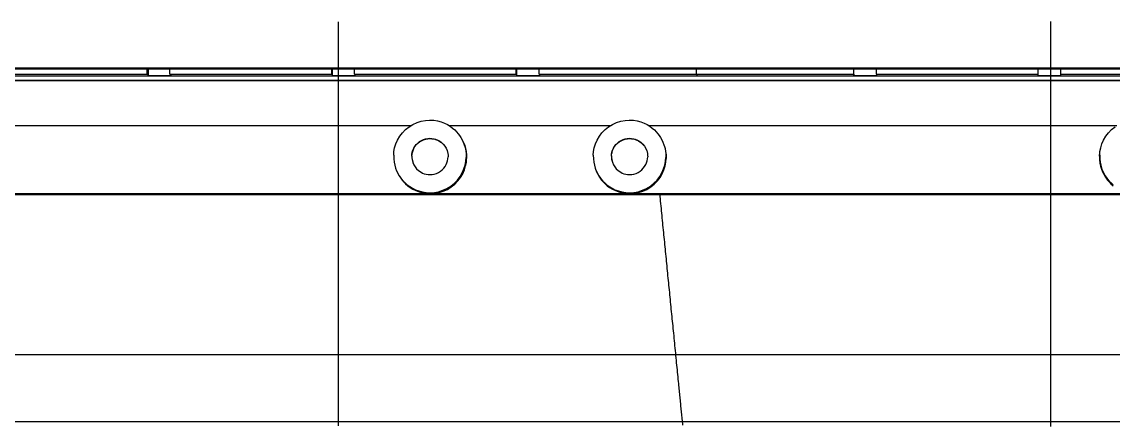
# Model space of a CAD drawing. Header units: millimetres. Extents: x -226 to 218, y -257 to 254.
# Drawn here: x -105.7 to 14.9, y 82.7 to 127.3 of the extents above; entities that cross this region are included whole.
import ezdxf

# ---------------------------------------------------------------- set-up
doc = ezdxf.new("R2010")
doc.units = ezdxf.units.MM
doc.layers.add('SKETCH', color=5, linetype='Continuous')
doc.layers.add('VISIBLE', color=7, linetype='Continuous')

msp = doc.modelspace()

# ---------------------------------------------------------------- linework, layer by layer
at = {"layer": 'SKETCH', "flags": 128}
for points in [[(-70.75, 127.28), (-70.75, 127.02), (-70.75, 126.76), (-70.75, 126.51), (-70.75, 126.25), (-70.75, 125.99), (-70.75, 125.73), (-70.75, 125.47), (-70.75, 125.21), (-70.75, 124.96), (-70.75, 124.7), (-70.75, 124.44), (-70.75, 124.18), (-70.75, 123.92), (-70.75, 123.66), (-70.75, 123.41), (-70.75, 123.15), (-70.75, 122.89), (-70.75, 122.63), (-70.75, 122.37), (-70.75, 122.11), (-70.75, 121.86), (-70.75, 121.6), (-70.75, 121.34), (-70.75, 121.08), (-70.75, 120.82), (-70.75, 120.56), (-70.75, 120.31), (-70.75, 120.05), (-70.75, 119.79), (-70.75, 119.53), (-70.75, 119.27), (-70.75, 119.01), (-70.75, 118.76), (-70.75, 118.5), (-70.75, 118.24), (-70.75, 117.98), (-70.75, 117.72), (-70.75, 117.46), (-70.75, 117.21), (-70.75, 116.95), (-70.75, 116.69), (-70.75, 116.43), (-70.75, 116.17), (-70.75, 115.91), (-70.75, 115.66), (-70.75, 115.4), (-70.75, 115.14), (-70.75, 114.88), (-70.75, 114.62), (-70.75, 114.36), (-70.75, 114.11), (-70.75, 113.85), (-70.75, 113.59), (-70.75, 113.33), (-70.75, 113.07), (-70.75, 112.82), (-70.75, 112.56), (-70.75, 112.3), (-70.75, 112.04), (-70.75, 111.78), (-70.75, 111.52), (-70.75, 111.27), (-70.75, 111.01), (-70.75, 110.75), (-70.75, 110.49), (-70.75, 110.23), (-70.75, 109.97), (-70.75, 109.72), (-70.75, 109.46), (-70.75, 109.2), (-70.75, 108.94), (-70.75, 108.68), (-70.75, 108.42), (-70.75, 108.17), (-70.75, 107.91), (-70.75, 107.65), (-70.75, 107.39), (-70.75, 107.13), (-70.75, 106.87), (-70.75, 106.62), (-70.75, 106.36), (-70.75, 106.1), (-70.75, 105.84), (-70.75, 105.58), (-70.75, 105.32), (-70.75, 105.07), (-70.75, 104.81), (-70.75, 104.55), (-70.75, 104.29), (-70.75, 104.03), (-70.75, 103.77), (-70.75, 103.52), (-70.75, 103.26), (-70.75, 103), (-70.75, 102.74), (-70.75, 102.48), (-70.75, 102.22), (-70.75, 101.97), (-70.75, 101.71), (-70.75, 101.45), (-70.75, 101.19), (-70.75, 100.93), (-70.75, 100.67), (-70.75, 100.42), (-70.75, 100.16), (-70.75, 99.9), (-70.75, 99.64), (-70.75, 99.38), (-70.75, 99.13), (-70.75, 98.87), (-70.75, 98.61), (-70.75, 98.35), (-70.75, 98.09), (-70.75, 97.83), (-70.75, 97.58), (-70.75, 97.32), (-70.75, 97.06), (-70.75, 96.8), (-70.75, 96.54), (-70.75, 96.28), (-70.75, 96.03), (-70.75, 95.77), (-70.75, 95.51), (-70.75, 95.25), (-70.75, 94.99), (-70.75, 94.73), (-70.75, 94.48), (-70.75, 94.22), (-70.75, 93.96), (-70.75, 93.7), (-70.75, 93.44), (-70.75, 93.18), (-70.75, 92.93), (-70.75, 92.67), (-70.75, 92.41), (-70.75, 92.15), (-70.75, 91.89), (-70.75, 91.63), (-70.75, 91.38), (-70.75, 91.12), (-70.75, 90.86), (-70.75, 90.6), (-70.75, 90.34), (-70.75, 90.08), (-70.75, 89.83), (-70.75, 89.57), (-70.75, 89.31), (-70.75, 89.05), (-70.75, 88.79), (-70.75, 88.53), (-70.75, 88.28), (-70.75, 88.02), (-70.75, 87.76), (-70.75, 87.5), (-70.75, 87.24), (-70.75, 86.98), (-70.75, 86.73), (-70.75, 86.47), (-70.75, 86.21), (-70.75, 85.95), (-70.75, 85.69), (-70.75, 85.43), (-70.75, 85.18), (-70.75, 84.92), (-70.75, 84.66), (-70.75, 84.4), (-70.75, 84.14), (-70.75, 83.89), (-70.75, 83.63), (-70.75, 83.37), (-70.75, 83.11), (-70.75, 82.85), (-70.75, 82.59)], [(8, 127.3), (8, 127.04), (8, 126.77), (8, 126.5), (8, 126.24), (8, 125.97), (8, 125.7), (8, 125.44), (8, 125.17), (8, 124.9), (8, 124.64), (8, 124.37), (8, 124.1), (8, 123.84), (8, 123.57), (8, 123.3), (8, 123.04), (8, 122.77), (8, 122.5), (8, 122.24), (8, 121.97), (8, 121.7), (8, 121.44), (8, 121.17), (8, 120.9), (8, 120.64), (8, 120.37), (8, 120.1), (8, 119.84), (8, 119.57), (8, 119.3), (8, 119.04), (8, 118.77), (8, 118.5), (8, 118.24), (8, 117.97), (8, 117.7), (8, 117.44), (8, 117.17), (8, 116.9), (8, 116.64), (8, 116.37), (8, 116.1), (8, 115.84), (8, 115.57), (8, 115.3), (8, 115.04), (8, 114.77), (8, 114.5), (8, 114.24), (8, 113.97), (8, 113.7), (8, 113.44), (8, 113.17), (8, 112.9), (8, 112.64), (8, 112.37), (8, 112.1), (8, 111.84), (8, 111.57), (8, 111.3), (8, 111.04), (8, 110.77), (8, 110.5), (8, 110.24), (8, 109.97), (8, 109.7), (8, 109.44), (8, 109.17), (8, 108.9), (8, 108.64), (8, 108.37), (8, 108.1), (8, 107.84), (8, 107.57), (8, 107.3), (8, 107.04), (8, 106.77), (8, 106.5), (8, 106.24), (8, 105.97), (8, 105.7), (8, 105.44), (8, 105.17), (8, 104.9), (8, 104.64), (8, 104.37), (8, 104.1), (8, 103.84), (8, 103.57), (8, 103.3), (8, 103.04), (8, 102.77), (8, 102.5), (8, 102.24), (8, 101.97), (8, 101.7), (8, 101.44), (8, 101.17), (8, 100.9), (8, 100.64), (8, 100.37), (8, 100.1), (8, 99.84), (8, 99.57), (8, 99.3), (8, 99.04), (8, 98.77), (8, 98.5), (8, 98.24), (8, 97.97), (8, 97.7), (8, 97.44), (8, 97.17), (8, 96.9), (8, 96.64), (8, 96.37), (8, 96.1), (8, 95.84), (8, 95.57), (8, 95.3), (8, 95.04), (8, 94.77), (8, 94.5), (8, 94.24), (8, 93.97), (8, 93.7), (8, 93.44), (8, 93.17), (8, 92.9), (8, 92.64), (8, 92.37), (8, 92.1), (8, 91.84), (8, 91.57), (8, 91.3), (8, 91.04), (8, 90.77), (8, 90.5), (8, 90.24), (8, 89.97), (8, 89.7), (8, 89.44), (8, 89.17), (8, 88.9), (8, 88.64), (8, 88.37), (8, 88.1), (8, 87.84), (8, 87.57), (8, 87.3), (8, 87.04), (8, 86.77), (8, 86.5), (8, 86.24), (8, 85.97), (8, 85.7), (8, 85.44), (8, 85.17), (8, 84.9), (8, 84.64), (8, 84.37), (8, 84.1), (8, 83.84), (8, 83.57), (8, 83.3), (8, 83.04), (8, 82.77), (8, 82.5)], [(-35.2, 108.16), (-35.18, 107.96), (-35.16, 107.69), (-35.13, 107.43), (-35.1, 107.16), (-35.08, 106.89), (-35.05, 106.63), (-35.03, 106.36), (-35, 106.1), (-34.97, 105.83), (-34.95, 105.57), (-34.92, 105.3), (-34.89, 105.04), (-34.87, 104.77), (-34.84, 104.51), (-34.82, 104.24), (-34.79, 103.98), (-34.76, 103.71), (-34.74, 103.44), (-34.71, 103.18), (-34.68, 102.91), (-34.66, 102.65), (-34.63, 102.38), (-34.6, 102.12), (-34.58, 101.85), (-34.55, 101.59), (-34.53, 101.32), (-34.5, 101.06), (-34.47, 100.79), (-34.45, 100.53), (-34.42, 100.26), (-34.39, 99.99), (-34.37, 99.73), (-34.34, 99.46), (-34.32, 99.2), (-34.29, 98.93), (-34.26, 98.67), (-34.24, 98.4), (-34.21, 98.14), (-34.18, 97.87), (-34.16, 97.61), (-34.13, 97.34), (-34.1, 97.08), (-34.08, 96.81), (-34.05, 96.55), (-34.03, 96.28), (-34, 96.01), (-33.97, 95.75), (-33.95, 95.48), (-33.92, 95.22), (-33.89, 94.95), (-33.87, 94.69), (-33.84, 94.42), (-33.81, 94.16), (-33.79, 93.89), (-33.76, 93.63), (-33.74, 93.36), (-33.71, 93.09), (-33.68, 92.82), (-33.65, 92.55), (-33.63, 92.28), (-33.6, 92), (-33.57, 91.73), (-33.55, 91.46), (-33.52, 91.18), (-33.49, 90.91), (-33.46, 90.63), (-33.44, 90.36), (-33.41, 90.09), (-33.38, 89.82), (-33.36, 89.55), (-33.33, 89.29), (-33.3, 89.02), (-33.28, 88.76), (-33.25, 88.5), (-33.23, 88.25), (-33.2, 87.99), (-33.18, 87.74), (-33.15, 87.5), (-33.13, 87.26), (-33.11, 87.06), (-33.09, 86.87), (-33.07, 86.68), (-33.05, 86.5), (-33.04, 86.31), (-33.02, 86.13), (-33, 85.95), (-32.98, 85.77), (-32.97, 85.6), (-32.95, 85.42), (-32.93, 85.25), (-32.91, 85.07), (-32.9, 84.9), (-32.88, 84.73), (-32.86, 84.55), (-32.85, 84.38), (-32.83, 84.21), (-32.81, 84.04), (-32.79, 83.87), (-32.78, 83.7), (-32.76, 83.53), (-32.74, 83.35), (-32.73, 83.18), (-32.71, 83.01), (-32.69, 82.83), (-32.67, 82.66)]]:
    msp.add_lwpolyline(points, dxfattribs=at)
at = {"layer": 'VISIBLE'}
for p, q in [((-196.92, 122.19), (196.92, 122.19)), ((-196.84, 122.14), (196.84, 122.14)), ((-196.79, 122.11), (196.79, 122.11)), ((-196.72, 122.07), (196.72, 122.07)), ((-91.85, 121.48), (-91.85, 122.07)), ((-91.73, 121.32), (-91.73, 122.07)), ((-89.34, 121.48), (-89.34, 122.07)), ((-71.45, 121.48), (-71.45, 122.07)), ((-71.36, 121.32), (-71.36, 122.07)), ((-68.94, 121.48), (-68.94, 122.07)), ((-51.05, 121.48), (-51.05, 122.07)), ((-50.99, 121.32), (-50.99, 122.07)), ((-48.54, 121.48), (-48.54, 122.07)), ((-31.12, 121.48), (-31.12, 122.07)), ((-13.74, 121.48), (-13.74, 122.07)), ((-13.73, 121.32), (-13.73, 122.07)), ((-11.23, 121.48), (-11.23, 122.07)), ((6.66, 121.48), (6.66, 122.07)), ((9.15, 121.32), (9.15, 122.07)), ((9.17, 121.48), (9.17, 122.07)), ((-195.48, 120.8), (195.48, 120.8)), ((-195.42, 120.76), (195.42, 120.76)), ((-187.06, 121.3), (195.48, 121.3)), ((-126.65, 121.48), (-91.85, 121.48)), ((-91.85, 121.48), (-91.73, 121.32)), ((-91.73, 121.32), (-89.23, 121.32)), ((-89.34, 121.48), (-89.23, 121.32)), ((-89.34, 121.48), (-71.45, 121.48)), ((-71.45, 121.48), (-71.36, 121.32)), ((-71.36, 121.32), (-68.85, 121.32)), ((-68.94, 121.48), (-68.85, 121.32)), ((-68.94, 121.48), (-51.05, 121.48)), ((-51.05, 121.48), (-50.99, 121.32)), ((-50.99, 121.32), (-48.48, 121.32)), ((-48.54, 121.48), (-48.48, 121.32)), ((-48.54, 121.48), (-13.74, 121.48)), ((-31.12, 121.48), (-31.08, 121.3)), ((-13.74, 121.48), (-13.73, 121.32)), ((-13.73, 121.32), (-11.22, 121.32)), ((-11.23, 121.48), (-11.22, 121.32)), ((-11.23, 121.48), (6.66, 121.48)), ((6.65, 121.32), (6.66, 121.48)), ((6.65, 121.32), (9.15, 121.32)), ((9.15, 121.32), (9.17, 121.48)), ((9.17, 121.48), (27.06, 121.48)), ((-62.91, 115.66), (-62.49, 115.92)), ((-62.91, 115.66), (-62.49, 115.92)), ((-62.49, 115.92), (-62.03, 116.13)), ((-62.49, 115.92), (-62.03, 116.13)), ((-62.03, 116.13), (-61.57, 116.27)), ((-61.57, 116.27), (-61.1, 116.36)), ((-61.1, 116.36), (-60.63, 116.39)), ((-60.63, 116.39), (-60.18, 116.37)), ((-60.18, 116.37), (-59.76, 116.3)), ((-59.76, 116.3), (-59.36, 116.19)), ((-59.36, 116.19), (-59, 116.05)), ((-59, 116.05), (-58.66, 115.89)), ((-58.66, 115.89), (-58.37, 115.71)), ((-40.84, 115.66), (-40.41, 115.92)), ((-40.84, 115.66), (-40.41, 115.92)), ((-40.41, 115.92), (-39.96, 116.13)), ((-40.41, 115.92), (-39.96, 116.13)), ((-39.96, 116.13), (-39.49, 116.27)), ((-39.49, 116.27), (-39.02, 116.36)), ((-39.02, 116.36), (-38.56, 116.39)), ((-38.56, 116.39), (-38.11, 116.37)), ((-38.11, 116.37), (-37.69, 116.3)), ((-37.69, 116.3), (-37.29, 116.19)), ((-37.29, 116.19), (-36.92, 116.05)), ((-36.92, 116.05), (-36.59, 115.89)), ((-36.59, 115.89), (-36.29, 115.71)), ((-114.48, 115.78), (-62.71, 115.78)), ((-63.94, 114.6), (-63.65, 114.99)), ((-63.65, 114.99), (-63.3, 115.35)), ((-63.65, 114.99), (-63.3, 115.35)), ((-63.3, 115.35), (-62.91, 115.66)), ((-58.49, 115.78), (-40.64, 115.78)), ((-58.37, 115.71), (-58.1, 115.51)), ((-58.1, 115.51), (-57.86, 115.31)), ((-57.86, 115.31), (-57.66, 115.1)), ((-57.66, 115.1), (-57.48, 114.89)), ((-57.48, 114.89), (-57.32, 114.69)), ((-57.32, 114.69), (-57.18, 114.47)), ((-41.87, 114.6), (-41.58, 114.99)), ((-41.58, 114.99), (-41.23, 115.35)), ((-41.58, 114.99), (-41.23, 115.35)), ((-41.23, 115.35), (-40.84, 115.66)), ((-36.42, 115.78), (15.35, 115.78)), ((-36.29, 115.71), (-36.02, 115.51)), ((-36.02, 115.51), (-35.79, 115.31)), ((-35.79, 115.31), (-35.58, 115.1)), ((-35.58, 115.1), (-35.4, 114.89)), ((-35.4, 114.89), (-35.25, 114.69)), ((-35.25, 114.69), (-35.1, 114.47)), ((14.12, 114.6), (14.41, 114.99)), ((14.41, 114.99), (14.76, 115.35)), ((14.41, 114.99), (14.76, 115.35)), ((14.76, 115.35), (15.15, 115.66)), ((-64.5, 113.33), (-64.37, 113.76)), ((-64.37, 113.76), (-64.19, 114.19)), ((-64.19, 114.19), (-63.94, 114.6)), ((-62.39, 113.28), (-62.27, 113.49)), ((-62.38, 113.25), (-62.26, 113.46)), ((-62.38, 113.25), (-62.26, 113.46)), ((-62.27, 113.49), (-62.13, 113.68)), ((-62.26, 113.46), (-62.11, 113.65)), ((-62.26, 113.46), (-62.11, 113.65)), ((-62.13, 113.68), (-61.95, 113.86)), ((-62.11, 113.65), (-61.94, 113.83)), ((-62.11, 113.65), (-61.94, 113.83)), ((-61.95, 113.86), (-61.76, 114.02)), ((-61.94, 113.83), (-61.74, 113.99)), ((-61.76, 114.02), (-61.54, 114.15)), ((-61.74, 113.99), (-61.53, 114.12)), ((-61.74, 113.99), (-61.53, 114.12)), ((-61.54, 114.15), (-61.32, 114.25)), ((-61.53, 114.12), (-61.3, 114.22)), ((-61.53, 114.12), (-61.3, 114.22)), ((-61.32, 114.25), (-61.08, 114.32)), ((-61.3, 114.22), (-61.07, 114.29)), ((-61.3, 114.22), (-61.07, 114.29)), ((-61.08, 114.32), (-60.85, 114.37)), ((-61.07, 114.29), (-60.83, 114.34)), ((-60.85, 114.37), (-60.62, 114.38)), ((-60.83, 114.34), (-60.6, 114.35)), ((-60.62, 114.38), (-60.39, 114.37)), ((-60.6, 114.35), (-60.38, 114.34)), ((-60.39, 114.37), (-60.18, 114.34)), ((-60.38, 114.34), (-60.16, 114.31)), ((-60.18, 114.34), (-59.98, 114.28)), ((-60.16, 114.31), (-59.97, 114.25)), ((-59.98, 114.28), (-59.8, 114.22)), ((-59.97, 114.25), (-59.78, 114.18)), ((-59.8, 114.22), (-59.63, 114.13)), ((-59.78, 114.18), (-59.62, 114.1)), ((-59.63, 114.13), (-59.35, 113.94)), ((-59.62, 114.1), (-59.33, 113.91)), ((-59.35, 113.94), (-59.13, 113.74)), ((-59.33, 113.91), (-59.11, 113.71)), ((-59.13, 113.74), (-58.96, 113.53)), ((-59.11, 113.71), (-58.94, 113.5)), ((-58.96, 113.53), (-58.82, 113.3)), ((-58.94, 113.5), (-58.82, 113.29)), ((-57.18, 114.47), (-57.04, 114.23)), ((-57.04, 114.23), (-56.92, 113.96)), ((-57.04, 114.23), (-56.99, 114.13)), ((-56.99, 114.13), (-56.87, 113.86)), ((-56.92, 113.96), (-56.81, 113.67)), ((-56.87, 113.86), (-56.75, 113.57)), ((-56.81, 113.67), (-56.71, 113.36)), ((-56.75, 113.57), (-56.66, 113.25)), ((-42.43, 113.33), (-42.3, 113.76)), ((-42.3, 113.76), (-42.11, 114.19)), ((-42.11, 114.19), (-41.87, 114.6)), ((-40.32, 113.28), (-40.2, 113.49)), ((-40.31, 113.25), (-40.19, 113.46)), ((-40.31, 113.25), (-40.19, 113.46)), ((-40.2, 113.49), (-40.05, 113.68)), ((-40.19, 113.46), (-40.04, 113.65)), ((-40.19, 113.46), (-40.04, 113.65)), ((-40.05, 113.68), (-39.88, 113.86)), ((-40.04, 113.65), (-39.87, 113.83)), ((-40.04, 113.65), (-39.87, 113.83)), ((-39.88, 113.86), (-39.68, 114.02)), ((-39.87, 113.83), (-39.67, 113.99)), ((-39.68, 114.02), (-39.47, 114.15)), ((-39.67, 113.99), (-39.46, 114.12)), ((-39.67, 113.99), (-39.46, 114.12)), ((-39.47, 114.15), (-39.24, 114.25)), ((-39.46, 114.12), (-39.23, 114.22)), ((-39.46, 114.12), (-39.23, 114.22)), ((-39.24, 114.25), (-39.01, 114.32)), ((-39.23, 114.22), (-39, 114.29)), ((-39.23, 114.22), (-39, 114.29)), ((-39.01, 114.32), (-38.78, 114.37)), ((-39, 114.29), (-38.76, 114.34)), ((-38.78, 114.37), (-38.54, 114.38)), ((-38.76, 114.34), (-38.53, 114.35)), ((-38.54, 114.38), (-38.32, 114.37)), ((-38.53, 114.35), (-38.31, 114.34)), ((-38.32, 114.37), (-38.11, 114.34)), ((-38.31, 114.34), (-38.1, 114.31)), ((-38.11, 114.34), (-37.91, 114.28)), ((-38.1, 114.31), (-37.9, 114.25)), ((-37.91, 114.28), (-37.73, 114.22)), ((-37.9, 114.25), (-37.72, 114.18)), ((-37.73, 114.22), (-37.56, 114.13)), ((-37.72, 114.18), (-37.55, 114.1)), ((-37.56, 114.13), (-37.28, 113.94)), ((-37.55, 114.1), (-37.27, 113.91)), ((-37.28, 113.94), (-37.06, 113.74)), ((-37.27, 113.91), (-37.05, 113.71)), ((-37.06, 113.74), (-36.89, 113.53)), ((-37.05, 113.71), (-36.88, 113.5)), ((-36.89, 113.53), (-36.75, 113.3)), ((-36.88, 113.5), (-36.74, 113.27)), ((-35.1, 114.47), (-34.97, 114.23)), ((-34.97, 114.23), (-34.84, 113.96)), ((-34.84, 113.96), (-34.73, 113.67)), ((-34.73, 113.67), (-34.64, 113.36)), ((-34.73, 113.67), (-34.7, 113.57)), ((-34.7, 113.57), (-34.61, 113.25)), ((13.56, 113.33), (13.69, 113.76)), ((13.69, 113.76), (13.88, 114.19)), ((13.88, 114.19), (14.12, 114.6)), ((-64.61, 112.5), (-64.58, 112.91)), ((-64.61, 112.5), (-64.61, 112.11)), ((-64.58, 112.91), (-64.5, 113.33)), ((-62.61, 112.44), (-62.59, 112.64)), ((-62.61, 112.44), (-62.61, 112.24)), ((-62.61, 112.24), (-62.58, 112.06)), ((-62.59, 112.64), (-62.55, 112.85)), ((-62.59, 112.41), (-62.57, 112.61)), ((-62.59, 112.41), (-62.59, 112.21)), ((-62.57, 112.61), (-62.53, 112.82)), ((-62.55, 112.85), (-62.49, 113.07)), ((-62.53, 112.82), (-62.47, 113.04)), ((-62.49, 113.07), (-62.39, 113.28)), ((-62.47, 113.04), (-62.38, 113.25)), ((-58.82, 113.3), (-58.7, 113.03)), ((-58.7, 113.03), (-58.62, 112.7)), ((-58.62, 112.7), (-58.6, 112.51)), ((-58.61, 112.11), (-58.6, 112.32)), ((-58.6, 112.51), (-58.6, 112.32)), ((-56.71, 113.36), (-56.64, 113.01)), ((-56.66, 113.25), (-56.59, 112.91)), ((-56.64, 113.01), (-56.6, 112.65)), ((-56.62, 111.84), (-56.59, 112.25)), ((-56.6, 112.65), (-56.59, 112.25)), ((-56.59, 112.91), (-56.55, 112.54)), ((-56.55, 112.54), (-56.54, 112.15)), ((-42.54, 112.5), (-42.51, 112.91)), ((-42.54, 112.5), (-42.53, 112.11)), ((-42.51, 112.91), (-42.43, 113.33)), ((-40.53, 112.44), (-40.52, 112.64)), ((-40.53, 112.44), (-40.53, 112.24)), ((-40.53, 112.24), (-40.51, 112.06)), ((-40.52, 112.64), (-40.48, 112.85)), ((-40.52, 112.41), (-40.51, 112.61)), ((-40.52, 112.41), (-40.52, 112.21)), ((-40.51, 112.61), (-40.47, 112.82)), ((-40.48, 112.85), (-40.41, 113.07)), ((-40.47, 112.82), (-40.4, 113.04)), ((-40.41, 113.07), (-40.32, 113.28)), ((-40.4, 113.04), (-40.31, 113.25)), ((-36.75, 113.3), (-36.63, 113.03)), ((-36.74, 113.27), (-36.63, 113.01)), ((-36.63, 113.03), (-36.55, 112.7)), ((-36.55, 112.7), (-36.53, 112.51)), ((-36.54, 112.11), (-36.52, 112.32)), ((-36.53, 112.51), (-36.52, 112.32)), ((-34.64, 113.36), (-34.57, 113.01)), ((-34.61, 113.25), (-34.54, 112.91)), ((-34.57, 113.01), (-34.52, 112.65)), ((-34.55, 111.84), (-34.52, 112.25)), ((-34.54, 112.91), (-34.49, 112.54)), ((-34.52, 112.65), (-34.52, 112.25)), ((-34.49, 112.54), (-34.49, 112.15)), ((13.43, 112.4), (13.47, 112.81)), ((13.43, 112.4), (13.44, 112.01)), ((13.45, 112.5), (13.48, 112.91)), ((13.45, 112.5), (13.45, 112.11)), ((13.47, 112.81), (13.48, 112.91)), ((13.48, 112.91), (13.56, 113.33)), ((-64.61, 112.11), (-64.57, 111.74)), ((-64.57, 111.74), (-64.49, 111.4)), ((-64.49, 111.4), (-64.4, 111.08)), ((-64.4, 111.08), (-64.29, 110.79)), ((-62.59, 112.21), (-62.57, 112.03)), ((-62.58, 112.06), (-62.5, 111.73)), ((-62.57, 112.03), (-62.48, 111.7)), ((-62.5, 111.73), (-62.38, 111.45)), ((-62.48, 111.7), (-62.37, 111.43)), ((-62.38, 111.45), (-62.24, 111.22)), ((-62.24, 111.22), (-62.08, 111.01)), ((-62.08, 111.01), (-61.86, 110.81)), ((-59.25, 110.89), (-59.08, 111.07)), ((-59.25, 110.89), (-59.08, 111.07)), ((-59.08, 111.07), (-58.93, 111.27)), ((-59.08, 111.07), (-58.93, 111.27)), ((-58.93, 111.27), (-58.81, 111.47)), ((-58.81, 111.47), (-58.72, 111.68)), ((-58.72, 111.68), (-58.65, 111.9)), ((-58.65, 111.9), (-58.61, 112.11)), ((-56.84, 110.99), (-56.7, 111.42)), ((-56.78, 110.89), (-56.65, 111.32)), ((-56.7, 111.42), (-56.62, 111.84)), ((-56.65, 111.32), (-56.57, 111.74)), ((-56.57, 111.74), (-56.54, 112.15)), ((-42.53, 112.11), (-42.49, 111.74)), ((-42.49, 111.74), (-42.42, 111.4)), ((-42.42, 111.4), (-42.33, 111.08)), ((-42.33, 111.08), (-42.29, 110.98)), ((-42.33, 111.08), (-42.21, 110.79)), ((-40.52, 112.21), (-40.5, 112.03)), ((-40.51, 112.06), (-40.43, 111.73)), ((-40.5, 112.03), (-40.42, 111.71)), ((-40.43, 111.73), (-40.31, 111.45)), ((-40.31, 111.45), (-40.17, 111.22)), ((-40.17, 111.22), (-40, 111.01)), ((-40, 111.01), (-39.78, 110.81)), ((-37.18, 110.89), (-37.01, 111.07)), ((-37.18, 110.89), (-37.01, 111.07)), ((-37.01, 111.07), (-36.86, 111.27)), ((-37.01, 111.07), (-36.86, 111.27)), ((-36.86, 111.27), (-36.74, 111.47)), ((-36.74, 111.47), (-36.65, 111.68)), ((-36.65, 111.68), (-36.58, 111.9)), ((-36.58, 111.9), (-36.54, 112.11)), ((-34.76, 110.99), (-34.63, 111.42)), ((-34.73, 110.89), (-34.6, 111.32)), ((-34.63, 111.42), (-34.55, 111.84)), ((-34.6, 111.32), (-34.52, 111.74)), ((-34.52, 111.74), (-34.49, 112.15)), ((13.44, 112.01), (13.48, 111.64)), ((13.45, 112.11), (13.5, 111.74)), ((13.48, 111.64), (13.55, 111.3)), ((13.5, 111.74), (13.57, 111.4)), ((13.55, 111.3), (13.65, 110.98)), ((13.57, 111.4), (13.66, 111.08)), ((13.66, 111.08), (13.77, 110.79)), ((-64.29, 110.79), (-64.16, 110.52)), ((-64.16, 110.52), (-64.03, 110.28)), ((-64.03, 110.28), (-63.97, 110.18)), ((-64.03, 110.28), (-63.89, 110.07)), ((-63.97, 110.18), (-63.83, 109.97)), ((-63.89, 110.07), (-63.73, 109.86)), ((-63.83, 109.97), (-63.67, 109.76)), ((-63.73, 109.86), (-63.55, 109.65)), ((-61.86, 110.81), (-61.57, 110.62)), ((-61.57, 110.62), (-61.41, 110.54)), ((-61.41, 110.54), (-61.22, 110.47)), ((-61.22, 110.47), (-61.02, 110.41)), ((-61.02, 110.41), (-60.81, 110.38)), ((-60.81, 110.38), (-60.59, 110.37)), ((-60.59, 110.37), (-60.36, 110.38)), ((-60.36, 110.38), (-60.12, 110.43)), ((-60.36, 110.38), (-60.12, 110.43)), ((-60.12, 110.43), (-59.89, 110.5)), ((-60.12, 110.43), (-59.89, 110.5)), ((-59.89, 110.5), (-59.66, 110.6)), ((-59.89, 110.5), (-59.66, 110.6)), ((-59.66, 110.6), (-59.45, 110.74)), ((-59.66, 110.6), (-59.45, 110.74)), ((-59.45, 110.74), (-59.25, 110.89)), ((-59.45, 110.74), (-59.25, 110.89)), ((-57.56, 109.76), (-57.26, 110.15)), ((-57.5, 109.66), (-57.21, 110.05)), ((-57.26, 110.15), (-57.02, 110.57)), ((-57.21, 110.05), (-56.97, 110.47)), ((-57.02, 110.57), (-56.84, 110.99)), ((-56.97, 110.47), (-56.78, 110.89)), ((-42.29, 110.98), (-42.18, 110.69)), ((-42.21, 110.79), (-42.09, 110.52)), ((-42.18, 110.69), (-42.05, 110.42)), ((-42.09, 110.52), (-41.95, 110.28)), ((-42.05, 110.42), (-41.92, 110.18)), ((-41.95, 110.28), (-41.81, 110.07)), ((-41.92, 110.18), (-41.77, 109.97)), ((-41.81, 110.07), (-41.66, 109.86)), ((-41.77, 109.97), (-41.62, 109.76)), ((-41.66, 109.86), (-41.48, 109.65)), ((-39.78, 110.81), (-39.5, 110.62)), ((-39.5, 110.62), (-39.33, 110.54)), ((-39.33, 110.54), (-39.15, 110.47)), ((-39.15, 110.47), (-38.95, 110.41)), ((-38.95, 110.41), (-38.74, 110.38)), ((-38.74, 110.38), (-38.51, 110.37)), ((-38.51, 110.37), (-38.28, 110.38)), ((-38.28, 110.38), (-38.05, 110.43)), ((-38.28, 110.38), (-38.05, 110.43)), ((-38.05, 110.43), (-37.81, 110.5)), ((-38.05, 110.43), (-37.81, 110.5)), ((-37.81, 110.5), (-37.59, 110.6)), ((-37.81, 110.5), (-37.59, 110.6)), ((-37.59, 110.6), (-37.37, 110.74)), ((-37.59, 110.6), (-37.37, 110.74)), ((-37.37, 110.74), (-37.18, 110.89)), ((-37.37, 110.74), (-37.18, 110.89)), ((-35.48, 109.76), (-35.19, 110.15)), ((-35.45, 109.66), (-35.16, 110.05)), ((-35.19, 110.15), (-34.95, 110.57)), ((-35.16, 110.05), (-34.92, 110.47)), ((-34.95, 110.57), (-34.76, 110.99)), ((-34.92, 110.47), (-34.73, 110.89)), ((13.65, 110.98), (13.76, 110.69)), ((13.76, 110.69), (13.89, 110.42)), ((13.77, 110.79), (13.9, 110.52)), ((13.89, 110.42), (14.02, 110.18)), ((13.9, 110.52), (14.03, 110.28)), ((14.02, 110.18), (14.16, 109.97)), ((14.03, 110.28), (14.18, 110.07)), ((14.16, 109.97), (14.32, 109.76)), ((14.18, 110.07), (14.33, 109.86)), ((14.33, 109.86), (14.51, 109.65)), ((-63.67, 109.76), (-63.49, 109.55)), ((-63.55, 109.65), (-63.34, 109.44)), ((-63.49, 109.55), (-63.29, 109.35)), ((-63.34, 109.44), (-63.11, 109.24)), ((-63.29, 109.35), (-63.05, 109.14)), ((-63.11, 109.24), (-62.84, 109.04)), ((-63.05, 109.14), (-62.78, 108.95)), ((-62.84, 109.04), (-62.54, 108.86)), ((-62.78, 108.95), (-62.49, 108.76)), ((-62.54, 108.86), (-62.21, 108.7)), ((-62.49, 108.76), (-62.15, 108.6)), ((-62.21, 108.7), (-61.84, 108.56)), ((-62.15, 108.6), (-61.79, 108.46)), ((-59.64, 108.48), (-59.17, 108.63)), ((-59.17, 108.63), (-58.72, 108.83)), ((-59.12, 108.53), (-58.67, 108.73)), ((-59.12, 108.53), (-58.67, 108.73)), ((-58.72, 108.83), (-58.29, 109.09)), ((-58.67, 108.73), (-58.24, 109)), ((-58.67, 108.73), (-58.24, 109)), ((-58.29, 109.09), (-57.9, 109.41)), ((-58.24, 109), (-57.85, 109.31)), ((-58.24, 109), (-57.85, 109.31)), ((-57.9, 109.41), (-57.56, 109.76)), ((-57.85, 109.31), (-57.5, 109.66)), ((-57.85, 109.31), (-57.5, 109.66)), ((-41.62, 109.76), (-41.44, 109.55)), ((-41.48, 109.65), (-41.27, 109.44)), ((-41.44, 109.55), (-41.23, 109.35)), ((-41.27, 109.44), (-41.03, 109.24)), ((-41.23, 109.35), (-41, 109.14)), ((-41.03, 109.24), (-40.77, 109.04)), ((-41, 109.14), (-40.73, 108.95)), ((-40.77, 109.04), (-40.47, 108.86)), ((-40.73, 108.95), (-40.43, 108.76)), ((-40.47, 108.86), (-40.14, 108.7)), ((-40.43, 108.76), (-40.1, 108.6)), ((-40.14, 108.7), (-39.77, 108.56)), ((-40.1, 108.6), (-39.73, 108.46)), ((-37.57, 108.48), (-37.1, 108.63)), ((-37.1, 108.63), (-36.65, 108.83)), ((-37.07, 108.53), (-36.61, 108.73)), ((-37.07, 108.53), (-36.61, 108.73)), ((-36.65, 108.83), (-36.22, 109.09)), ((-36.61, 108.73), (-36.19, 109)), ((-36.61, 108.73), (-36.19, 109)), ((-36.22, 109.09), (-35.83, 109.41)), ((-36.19, 109), (-35.8, 109.31)), ((-36.19, 109), (-35.8, 109.31)), ((-35.83, 109.41), (-35.48, 109.76)), ((-35.8, 109.31), (-35.45, 109.66)), ((-35.8, 109.31), (-35.45, 109.66)), ((14.32, 109.76), (14.5, 109.55)), ((14.5, 109.55), (14.7, 109.35)), ((14.51, 109.65), (14.72, 109.44)), ((14.7, 109.35), (14.94, 109.14)), ((14.72, 109.44), (14.95, 109.24)), ((-195.48, 108.27), (195.48, 108.27)), ((-195.41, 108.22), (195.41, 108.22)), ((-195.36, 108.2), (195.36, 108.2)), ((-195.28, 108.16), (195.28, 108.16)), ((-61.84, 108.56), (-61.45, 108.45)), ((-61.79, 108.46), (-61.39, 108.35)), ((-61.45, 108.45), (-61.02, 108.38)), ((-61.39, 108.35), (-60.97, 108.29)), ((-61.02, 108.38), (-60.57, 108.36)), ((-60.97, 108.29), (-60.52, 108.27)), ((-60.57, 108.36), (-60.11, 108.39)), ((-60.52, 108.27), (-60.06, 108.3)), ((-60.11, 108.39), (-59.64, 108.48)), ((-60.06, 108.3), (-59.59, 108.38)), ((-59.59, 108.38), (-59.12, 108.53)), ((-39.77, 108.56), (-39.37, 108.45)), ((-39.73, 108.46), (-39.34, 108.35)), ((-39.37, 108.45), (-38.95, 108.38)), ((-39.34, 108.35), (-38.91, 108.29)), ((-38.95, 108.38), (-38.5, 108.36)), ((-38.91, 108.29), (-38.46, 108.27)), ((-38.5, 108.36), (-38.04, 108.39)), ((-38.46, 108.27), (-38, 108.3)), ((-38.04, 108.39), (-37.57, 108.48)), ((-38, 108.3), (-37.53, 108.38)), ((-37.53, 108.38), (-37.07, 108.53)), ((-192.67, 90.49), (192.67, 90.49)), ((-192.67, 83.07), (192.67, 83.07)), ((-192.61, 83.05), (192.61, 83.05))]:
    msp.add_line(p, q, dxfattribs=at)

doc.saveas('drawing.dxf')
